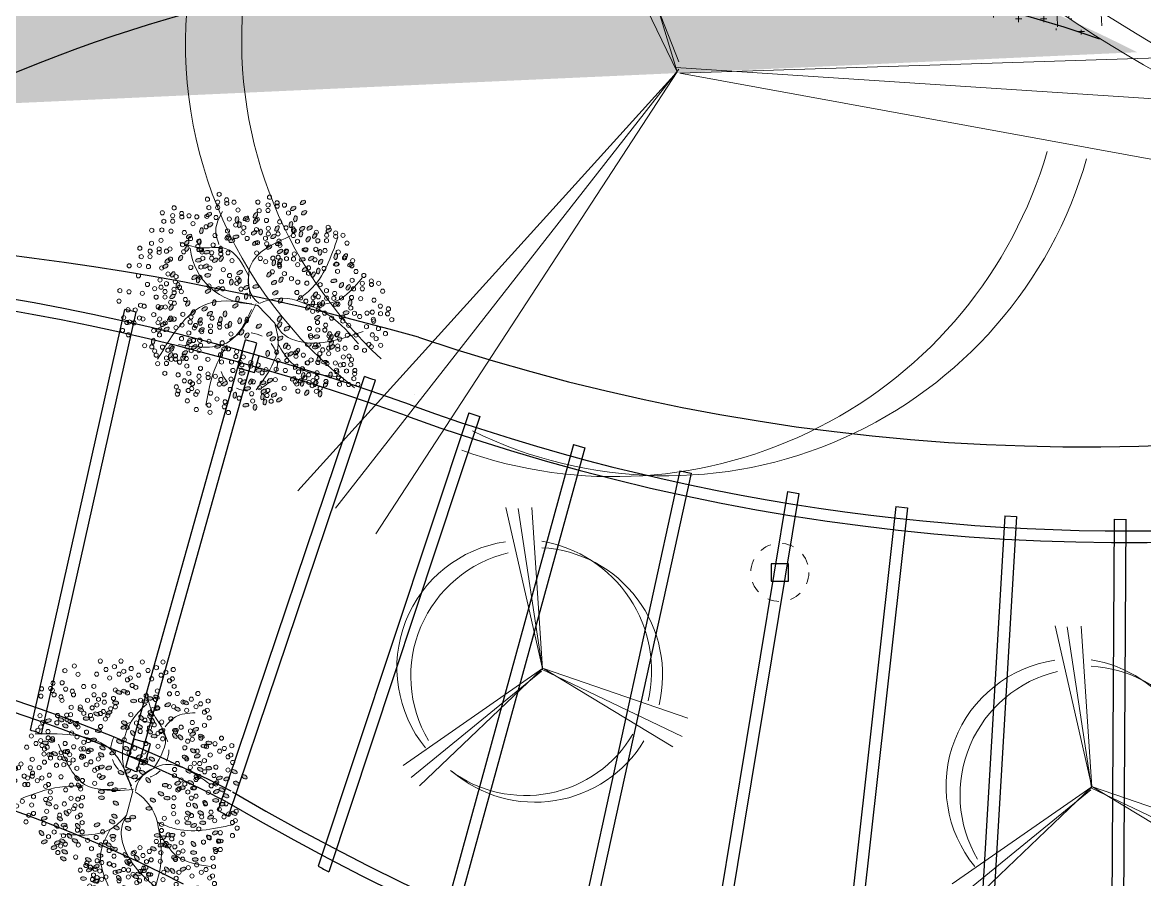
# Model space of a CAD drawing. Header units: metres. Extents: x 28 to 239, y -1 to 113.
# Drawn here: x 97.14 to 106.79, y 72.8 to 80.18 of the extents above; entities that cross this region are included whole.
import ezdxf

# ---------------------------------------------------------------- set-up
doc = ezdxf.new("R2010")
doc.units = ezdxf.units.M
doc.linetypes.add('DASHED2', pattern=[0.375, 0.25, -0.125])
doc.linetypes.add('HIDDEN2', pattern=[0.1875, 0.125, -0.0625])
for name, color, linetype, lineweight in [('0-ARBOL', 64, 'Continuous', 0), ('DWGAUTOCAD.COM', 7, 'Continuous', 0), ('GRAFO01', 7, 'Continuous', 0), ('linea 001', 252, 'Continuous', 0), ('proyecciones', 1, 'DASHED2', 5)]:
    doc.layers.add(name, color=color, linetype=linetype, lineweight=lineweight)
doc.layers.add('Terreno & Paisaje - Terrenos_Pen_No__169', color=7, linetype='Continuous', lineweight=13, true_color=0x68b353)

# ---------------------------------------------------------------- blocks, each defined once
blk = doc.blocks.new('A$C2ECE247B')
h = blk.add_hatch(color=6)
h.set_gradient(color1=(255, 0, 255), color2=(255, 127, 223), rotation=180, centered=1, tint=1, name='INVSPHERICAL')
edge = h.paths.add_edge_path()
edge.add_ellipse((2.573, 1.381), major_axis=(-0.0583, -0.0025), ratio=0.578492, start_angle=0, end_angle=360, ccw=False)
edge = h.paths.add_edge_path()
edge.add_ellipse((2.69, 1.466), major_axis=(-0.0521, -0.0262), ratio=0.578492, start_angle=0, end_angle=360, ccw=False)
edge = h.paths.add_edge_path()
edge.add_ellipse((2.361, 1.263), major_axis=(-0.0377, -0.0445), ratio=0.578492, start_angle=0, end_angle=360, ccw=False)
edge = h.paths.add_edge_path()
edge.add_ellipse((2.855, 1.253), major_axis=(-0.0583, -0.0025), ratio=0.578492, start_angle=0, end_angle=360, ccw=False)
edge = h.paths.add_edge_path()
edge.add_ellipse((2.094, 3.168), major_axis=(-0.0546, 0.0205), ratio=0.578492, start_angle=0, end_angle=360, ccw=False)
edge = h.paths.add_edge_path()
edge.add_ellipse((2.035, 2.867), major_axis=(-0.0521, -0.0262), ratio=0.578492, start_angle=0, end_angle=360, ccw=False)
edge = h.paths.add_edge_path()
edge.add_ellipse((1.85, 3.126), major_axis=(-0.0521, -0.0262), ratio=0.578492, start_angle=0, end_angle=360, ccw=False)
edge = h.paths.add_edge_path()
edge.add_ellipse((1.989, 3.049), major_axis=(-0.0546, 0.0205), ratio=0.578492, start_angle=0, end_angle=360, ccw=False)
edge = h.paths.add_edge_path()
edge.add_ellipse((1.831, 2.33), major_axis=(-0.0521, -0.0262), ratio=0.578492, start_angle=0, end_angle=360, ccw=False)
edge = h.paths.add_edge_path()
edge.add_ellipse((1.673, 2.454), major_axis=(-0.0521, -0.0262), ratio=0.578492, start_angle=0, end_angle=360, ccw=False)
edge = h.paths.add_edge_path()
edge.add_ellipse((1.556, 2.369), major_axis=(-0.0583, -0.0025), ratio=0.578492, start_angle=0, end_angle=360, ccw=False)
edge = h.paths.add_edge_path()
edge.add_ellipse((1.588, 2.619), major_axis=(-0.0583, -0.0025), ratio=0.578492, start_angle=0, end_angle=360, ccw=False)
edge = h.paths.add_edge_path()
edge.add_ellipse((1.921, 2.717), major_axis=(-0.0377, -0.0445), ratio=0.578492, start_angle=0, end_angle=360, ccw=False)
edge = h.paths.add_edge_path()
edge.add_ellipse((1.347, 2.658), major_axis=(-0.0546, 0.0205), ratio=0.578492, start_angle=0, end_angle=360, ccw=False)
edge = h.paths.add_edge_path()
edge.add_ellipse((1.747, 1.646), major_axis=(-0.0583, -0.0025), ratio=0.578492, start_angle=0, end_angle=360, ccw=False)
edge = h.paths.add_edge_path()
edge.add_ellipse((1.636, 1.6), major_axis=(-0.0546, 0.0205), ratio=0.578492, start_angle=0, end_angle=360, ccw=False)
edge = h.paths.add_edge_path()
edge.add_ellipse((1.461, 1.651), major_axis=(-0.0583, -0.0025), ratio=0.578492, start_angle=0, end_angle=360, ccw=False)
edge = h.paths.add_edge_path()
edge.add_ellipse((1.045, 1.48), major_axis=(-0.0377, -0.0445), ratio=0.578492, start_angle=0, end_angle=360, ccw=False)
edge = h.paths.add_edge_path()
edge.add_ellipse((1.009, 1.178), major_axis=(-0.0583, -0.0025), ratio=0.578492, start_angle=0, end_angle=360, ccw=False)
edge = h.paths.add_edge_path()
edge.add_ellipse((1.53, 1.44), major_axis=(-0.0546, 0.0205), ratio=0.578492, start_angle=0, end_angle=360, ccw=False)
edge = h.paths.add_edge_path()
edge.add_ellipse((1.673, 1.458), major_axis=(-0.0546, 0.0205), ratio=0.578492, start_angle=0, end_angle=360, ccw=False)
edge = h.paths.add_edge_path()
edge.add_ellipse((1.412, 1.211), major_axis=(-0.0521, -0.0262), ratio=0.578492, start_angle=0, end_angle=360, ccw=False)
edge = h.paths.add_edge_path()
edge.add_ellipse((1.247, 0.991), major_axis=(-0.0546, 0.0205), ratio=0.578492, start_angle=0, end_angle=360, ccw=False)
edge = h.paths.add_edge_path()
edge.add_ellipse((1.451, 0.958), major_axis=(-0.0377, -0.0445), ratio=0.578492, start_angle=0, end_angle=360, ccw=False)
edge = h.paths.add_edge_path()
edge.add_ellipse((1.56, 0.985), major_axis=(-0.0377, -0.0445), ratio=0.578492, start_angle=0, end_angle=360, ccw=False)
edge = h.paths.add_edge_path()
edge.add_ellipse((1.04, 1.312), major_axis=(-0.0583, -0.0025), ratio=0.578492, start_angle=0, end_angle=360, ccw=False)
edge = h.paths.add_edge_path()
edge.add_ellipse((0.61, 1.371), major_axis=(-0.0521, -0.0262), ratio=0.578492, start_angle=0, end_angle=360, ccw=False)
edge = h.paths.add_edge_path()
edge.add_ellipse((0.525, 1.536), major_axis=(-0.0583, -0.0025), ratio=0.578492, start_angle=0, end_angle=360, ccw=False)
edge = h.paths.add_edge_path()
edge.add_ellipse((0.748, 1.606), major_axis=(-0.0377, -0.0445), ratio=0.578492, start_angle=0, end_angle=360, ccw=False)
edge = h.paths.add_edge_path()
edge.add_ellipse((1.15, 1.886), major_axis=(-0.0583, -0.0025), ratio=0.578492, start_angle=0, end_angle=360, ccw=False)
edge = h.paths.add_edge_path()
edge.add_ellipse((1.038, 1.839), major_axis=(-0.0546, 0.0205), ratio=0.578492, start_angle=0, end_angle=360, ccw=False)
edge = h.paths.add_edge_path()
edge.add_ellipse((0.863, 1.891), major_axis=(-0.0583, -0.0025), ratio=0.578492, start_angle=0, end_angle=360, ccw=False)
edge = h.paths.add_edge_path()
edge.add_ellipse((0.622, 1.694), major_axis=(-0.0546, 0.0205), ratio=0.578492, start_angle=0, end_angle=360, ccw=False)
edge = h.paths.add_edge_path()
edge.add_ellipse((3.446, 1.636), major_axis=(-0.0377, -0.0445), ratio=0.578492, start_angle=0, end_angle=360, ccw=False)
edge = h.paths.add_edge_path()
edge.add_ellipse((2.913, 1.85), major_axis=(-0.0546, 0.0205), ratio=0.578492, start_angle=0, end_angle=360, ccw=False)
edge = h.paths.add_edge_path()
edge.add_ellipse((2.811, 2.767), major_axis=(-0.0546, 0.0205), ratio=0.578492, start_angle=0, end_angle=360, ccw=False)
edge = h.paths.add_edge_path()
edge.add_ellipse((2.826, 2.493), major_axis=(-0.0583, -0.0025), ratio=0.578492, start_angle=0, end_angle=360, ccw=False)
edge = h.paths.add_edge_path()
edge.add_ellipse((2.825, 2.376), major_axis=(-0.0583, -0.0025), ratio=0.578492, start_angle=0, end_angle=360, ccw=False)
edge = h.paths.add_edge_path()
edge.add_ellipse((3.267, 2.611), major_axis=(-0.0377, -0.0445), ratio=0.578492, start_angle=0, end_angle=360, ccw=False)
edge = h.paths.add_edge_path()
edge.add_ellipse((3.299, 2.752), major_axis=(-0.0377, -0.0445), ratio=0.578492, start_angle=0, end_angle=360, ccw=False)
edge = h.paths.add_edge_path()
edge.add_ellipse((3.55, 1.847), major_axis=(-0.0583, -0.0025), ratio=0.578492, start_angle=0, end_angle=360, ccw=False)
edge = h.paths.add_edge_path()
edge.add_ellipse((3.501, 2.075), major_axis=(-0.0377, -0.0445), ratio=0.578492, start_angle=0, end_angle=360, ccw=False)
edge = h.paths.add_edge_path()
edge.add_ellipse((3.633, 1.969), major_axis=(-0.0521, -0.0262), ratio=0.578492, start_angle=0, end_angle=360, ccw=False)
edge = h.paths.add_edge_path()
edge.add_ellipse((3.284, 1.829), major_axis=(-0.0377, -0.0445), ratio=0.578492, start_angle=0, end_angle=360, ccw=False)
edge = h.paths.add_edge_path()
edge.add_ellipse((2.203, 4.252), major_axis=(-0.0583, -0.0025), ratio=0.578492, start_angle=0, end_angle=360, ccw=False)
edge = h.paths.add_edge_path()
edge.add_ellipse((1.984, 4.241), major_axis=(-0.0583, -0.0025), ratio=0.578492, start_angle=0, end_angle=360, ccw=False)
edge = h.paths.add_edge_path()
edge.add_ellipse((1.89, 4.302), major_axis=(-0.0583, -0.0025), ratio=0.578492, start_angle=0, end_angle=360, ccw=False)
edge = h.paths.add_edge_path()
edge.add_ellipse((1.759, 4.327), major_axis=(-0.0521, -0.0262), ratio=0.578492, start_angle=0, end_angle=360, ccw=False)
edge = h.paths.add_edge_path()
edge.add_ellipse((1.747, 4.103), major_axis=(-0.0546, 0.0205), ratio=0.578492, start_angle=0, end_angle=360, ccw=False)
edge = h.paths.add_edge_path()
edge.add_ellipse((1.541, 4.179), major_axis=(-0.0546, 0.0205), ratio=0.578492, start_angle=0, end_angle=360, ccw=False)
edge = h.paths.add_edge_path()
edge.add_ellipse((1.354, 4.095), major_axis=(-0.0521, -0.0262), ratio=0.578492, start_angle=0, end_angle=360, ccw=False)
edge = h.paths.add_edge_path()
edge.add_ellipse((1.196, 4.219), major_axis=(-0.0521, -0.0262), ratio=0.578492, start_angle=0, end_angle=360, ccw=False)
edge = h.paths.add_edge_path()
edge.add_ellipse((1.873, 4.015), major_axis=(-0.0377, -0.0445), ratio=0.578492, start_angle=0, end_angle=360, ccw=False)
edge = h.paths.add_edge_path()
edge.add_ellipse((1.841, 3.874), major_axis=(-0.0377, -0.0445), ratio=0.578492, start_angle=0, end_angle=360, ccw=False)
edge = h.paths.add_edge_path()
edge.add_ellipse((2.059, 3.93), major_axis=(-0.0377, -0.0445), ratio=0.578492, start_angle=0, end_angle=360, ccw=False)
edge = h.paths.add_edge_path()
edge.add_ellipse((2.682, 4.022), major_axis=(-0.0546, 0.0205), ratio=0.578492, start_angle=0, end_angle=360, ccw=False)
edge = h.paths.add_edge_path()
edge.add_ellipse((2.493, 4.422), major_axis=(-0.0521, -0.0262), ratio=0.578492, start_angle=0, end_angle=360, ccw=False)
edge = h.paths.add_edge_path()
edge.add_ellipse((2.382, 4.439), major_axis=(-0.0521, -0.0262), ratio=0.578492, start_angle=0, end_angle=360, ccw=False)
edge = h.paths.add_edge_path()
edge.add_ellipse((2.552, 4.216), major_axis=(-0.0583, -0.0025), ratio=0.578492, start_angle=0, end_angle=360, ccw=False)
edge = h.paths.add_edge_path()
edge.add_ellipse((2.383, 3.828), major_axis=(-0.0521, -0.0262), ratio=0.578492, start_angle=0, end_angle=360, ccw=False)
edge = h.paths.add_edge_path()
edge.add_ellipse((2.92, 4), major_axis=(-0.0521, -0.0262), ratio=0.578492, start_angle=0, end_angle=360, ccw=False)
edge = h.paths.add_edge_path()
edge.add_ellipse((2.162, 0.848), major_axis=(-0.0521, -0.0262), ratio=0.578492, start_angle=0, end_angle=360, ccw=False)
edge = h.paths.add_edge_path()
edge.add_ellipse((2.487, 0.82), major_axis=(-0.0377, -0.0445), ratio=0.578492, start_angle=0, end_angle=360, ccw=False)
edge = h.paths.add_edge_path()
edge.add_ellipse((2.641, 0.593), major_axis=(-0.0546, 0.0205), ratio=0.578492, start_angle=0, end_angle=360, ccw=False)
edge = h.paths.add_edge_path()
edge.add_ellipse((2.848, 0.578), major_axis=(-0.0583, -0.0025), ratio=0.578492, start_angle=0, end_angle=360, ccw=False)
edge = h.paths.add_edge_path()
edge.add_ellipse((2.605, 1.631), major_axis=(-0.0583, -0.0025), ratio=0.578492, start_angle=0, end_angle=360, ccw=False)
edge = h.paths.add_edge_path()
edge.add_ellipse((2.329, 1.122), major_axis=(-0.0377, -0.0445), ratio=0.578492, start_angle=0, end_angle=360, ccw=False)
edge = h.paths.add_edge_path()
edge.add_ellipse((2.143, 1.207), major_axis=(-0.0377, -0.0445), ratio=0.578492, start_angle=0, end_angle=360, ccw=False)
edge = h.paths.add_edge_path()
edge.add_ellipse((1.887, 0.887), major_axis=(-0.0583, -0.0025), ratio=0.578492, start_angle=0, end_angle=360, ccw=False)
edge = h.paths.add_edge_path()
edge.add_ellipse((2.107, 0.898), major_axis=(-0.0583, -0.0025), ratio=0.578492, start_angle=0, end_angle=360, ccw=False)
edge = h.paths.add_edge_path()
edge.add_ellipse((2.012, 0.959), major_axis=(-0.0583, -0.0025), ratio=0.578492, start_angle=0, end_angle=360, ccw=False)
edge = h.paths.add_edge_path()
edge.add_ellipse((1.82, 1.387), major_axis=(-0.0521, -0.0262), ratio=0.578492, start_angle=0, end_angle=360, ccw=False)
edge = h.paths.add_edge_path()
edge.add_ellipse((2.492, 0.949), major_axis=(-0.0546, 0.0205), ratio=0.578492, start_angle=0, end_angle=360, ccw=False)
edge = h.paths.add_edge_path()
edge.add_ellipse((2.316, 2.892), major_axis=(-0.0546, 0.0205), ratio=0.578492, start_angle=0, end_angle=360, ccw=False)
edge = h.paths.add_edge_path()
edge.add_ellipse((2.447, 2.863), major_axis=(-0.0521, -0.0262), ratio=0.578492, start_angle=0, end_angle=360, ccw=False)
edge = h.paths.add_edge_path()
edge.add_ellipse((2.343, 3.33), major_axis=(-0.0521, -0.0262), ratio=0.578492, start_angle=0, end_angle=360, ccw=False)
edge = h.paths.add_edge_path()
edge.add_ellipse((1.261, 2.571), major_axis=(-0.0583, -0.0025), ratio=0.578492, start_angle=0, end_angle=360, ccw=False)
edge = h.paths.add_edge_path()
edge.add_ellipse((1.041, 2.56), major_axis=(-0.0583, -0.0025), ratio=0.578492, start_angle=0, end_angle=360, ccw=False)
edge = h.paths.add_edge_path()
edge.add_ellipse((1.145, 2.075), major_axis=(-0.0521, -0.0262), ratio=0.578492, start_angle=0, end_angle=360, ccw=False)
edge = h.paths.add_edge_path()
edge.add_ellipse((0.902, 2.082), major_axis=(-0.0521, -0.0262), ratio=0.578492, start_angle=0, end_angle=360, ccw=False)
edge = h.paths.add_edge_path()
edge.add_ellipse((0.711, 1.997), major_axis=(-0.0546, 0.0205), ratio=0.578492, start_angle=0, end_angle=360, ccw=False)
edge = h.paths.add_edge_path()
edge.add_ellipse((0.598, 2.497), major_axis=(-0.0546, 0.0205), ratio=0.578492, start_angle=0, end_angle=360, ccw=False)
edge = h.paths.add_edge_path()
edge.add_ellipse((0.495, 2.531), major_axis=(-0.0521, -0.0262), ratio=0.578492, start_angle=0, end_angle=360, ccw=False)
edge = h.paths.add_edge_path()
edge.add_ellipse((0.411, 2.414), major_axis=(-0.0521, -0.0262), ratio=0.578492, start_angle=0, end_angle=360, ccw=False)
edge = h.paths.add_edge_path()
edge.add_ellipse((0.487, 2.252), major_axis=(-0.0583, -0.0025), ratio=0.578492, start_angle=0, end_angle=360, ccw=False)
edge = h.paths.add_edge_path()
edge.add_ellipse((0.612, 2.325), major_axis=(-0.0583, -0.0025), ratio=0.578492, start_angle=0, end_angle=360, ccw=False)
edge = h.paths.add_edge_path()
edge.add_ellipse((0.814, 2.273), major_axis=(-0.0377, -0.0445), ratio=0.578492, start_angle=0, end_angle=360, ccw=False)
edge = h.paths.add_edge_path()
edge.add_ellipse((1.008, 2.22), major_axis=(-0.0377, -0.0445), ratio=0.578492, start_angle=0, end_angle=360, ccw=False)
edge = h.paths.add_edge_path()
edge.add_ellipse((1.392, 3.686), major_axis=(-0.0583, -0.0025), ratio=0.578492, start_angle=0, end_angle=360, ccw=False)
edge = h.paths.add_edge_path()
edge.add_ellipse((1.206, 3.162), major_axis=(-0.0521, -0.0262), ratio=0.578492, start_angle=0, end_angle=360, ccw=False)
edge = h.paths.add_edge_path()
edge.add_ellipse((1.048, 3.286), major_axis=(-0.0521, -0.0262), ratio=0.578492, start_angle=0, end_angle=360, ccw=False)
edge = h.paths.add_edge_path()
edge.add_ellipse((0.967, 3.184), major_axis=(-0.0546, 0.0205), ratio=0.578492, start_angle=0, end_angle=360, ccw=False)
edge = h.paths.add_edge_path()
edge.add_ellipse((1.061, 3.609), major_axis=(-0.0546, 0.0205), ratio=0.578492, start_angle=0, end_angle=360, ccw=False)
edge = h.paths.add_edge_path()
edge.add_ellipse((0.998, 3.702), major_axis=(-0.0546, 0.0205), ratio=0.578492, start_angle=0, end_angle=360, ccw=False)
edge = h.paths.add_edge_path()
edge.add_ellipse((0.89, 3.567), major_axis=(-0.0521, -0.0262), ratio=0.578492, start_angle=0, end_angle=360, ccw=False)
edge = h.paths.add_edge_path()
edge.add_ellipse((0.744, 3.439), major_axis=(-0.0583, -0.0025), ratio=0.578492, start_angle=0, end_angle=360, ccw=False)
edge = h.paths.add_edge_path()
edge.add_ellipse((0.838, 3.378), major_axis=(-0.0583, -0.0025), ratio=0.578492, start_angle=0, end_angle=360, ccw=False)
edge = h.paths.add_edge_path()
edge.add_ellipse((1.405, 3.576), major_axis=(-0.0377, -0.0445), ratio=0.578492, start_angle=0, end_angle=360, ccw=False)
edge = h.paths.add_edge_path()
edge.add_ellipse((1.296, 3.548), major_axis=(-0.0377, -0.0445), ratio=0.578492, start_angle=0, end_angle=360, ccw=False)
edge = h.paths.add_edge_path()
edge.add_ellipse((2.217, 3.628), major_axis=(-0.0377, -0.0445), ratio=0.578492, start_angle=0, end_angle=360, ccw=False)
edge = h.paths.add_edge_path()
edge.add_ellipse((1.892, 3.656), major_axis=(-0.0521, -0.0262), ratio=0.578492, start_angle=0, end_angle=360, ccw=False)
edge = h.paths.add_edge_path()
edge.add_ellipse((2.087, 3.756), major_axis=(-0.0521, -0.0262), ratio=0.578492, start_angle=0, end_angle=360, ccw=False)
edge = h.paths.add_edge_path()
edge.add_ellipse((1.653, 3.678), major_axis=(-0.0546, 0.0205), ratio=0.578492, start_angle=0, end_angle=360, ccw=False)
edge = h.paths.add_edge_path()
edge.add_ellipse((1.806, 3.572), major_axis=(-0.0583, -0.0025), ratio=0.578492, start_angle=0, end_angle=360, ccw=False)
edge = h.paths.add_edge_path()
edge.add_ellipse((2.219, 2.002), major_axis=(-0.0583, -0.0025), ratio=0.578492, start_angle=0, end_angle=360, ccw=False)
edge = h.paths.add_edge_path()
edge.add_ellipse((2.314, 1.941), major_axis=(-0.0583, -0.0025), ratio=0.578492, start_angle=0, end_angle=360, ccw=False)
edge = h.paths.add_edge_path()
edge.add_ellipse((1.907, 2.169), major_axis=(-0.0583, -0.0025), ratio=0.578492, start_angle=0, end_angle=360, ccw=False)
edge = h.paths.add_edge_path()
edge.add_ellipse((2.574, 2.018), major_axis=(-0.0521, -0.0262), ratio=0.578492, start_angle=0, end_angle=360, ccw=False)
edge = h.paths.add_edge_path()
edge.add_ellipse((2.537, 1.794), major_axis=(-0.0521, -0.0262), ratio=0.578492, start_angle=0, end_angle=360, ccw=False)
edge = h.paths.add_edge_path()
edge.add_ellipse((2.621, 1.911), major_axis=(-0.0521, -0.0262), ratio=0.578492, start_angle=0, end_angle=360, ccw=False)
edge = h.paths.add_edge_path()
edge.add_ellipse((2.18, 2.781), major_axis=(-0.0546, 0.0205), ratio=0.578492, start_angle=0, end_angle=360, ccw=False)
edge = h.paths.add_edge_path()
edge.add_ellipse((0.212, 2.657), major_axis=(-0.0521, -0.0262), ratio=0.578492, start_angle=0, end_angle=360, ccw=False)
edge = h.paths.add_edge_path()
edge.add_ellipse((0.054, 2.781), major_axis=(-0.0521, -0.0262), ratio=0.578492, start_angle=0, end_angle=360, ccw=False)
edge = h.paths.add_edge_path()
edge.add_ellipse((0.25, 2.881), major_axis=(-0.0521, -0.0262), ratio=0.578492, start_angle=0, end_angle=360, ccw=False)
edge = h.paths.add_edge_path()
edge.add_ellipse((0.399, 2.741), major_axis=(-0.0546, 0.0205), ratio=0.578492, start_angle=0, end_angle=360, ccw=False)
edge = h.paths.add_edge_path()
edge.add_ellipse((0.542, 2.758), major_axis=(-0.0546, 0.0205), ratio=0.578492, start_angle=0, end_angle=360, ccw=False)
edge = h.paths.add_edge_path()
edge.add_ellipse((0.605, 2.665), major_axis=(-0.0546, 0.0205), ratio=0.578492, start_angle=0, end_angle=360, ccw=False)
edge = h.paths.add_edge_path()
edge.add_ellipse((2.651, 2.642), major_axis=(-0.0546, 0.0205), ratio=0.578492, start_angle=0, end_angle=360, ccw=False)
edge = h.paths.add_edge_path()
edge.add_ellipse((2.57, 2.531), major_axis=(-0.0546, 0.0205), ratio=0.578492, start_angle=0, end_angle=360, ccw=False)
edge = h.paths.add_edge_path()
edge.add_ellipse((2.547, 2.271), major_axis=(-0.0521, -0.0262), ratio=0.578492, start_angle=0, end_angle=360, ccw=False)
edge = h.paths.add_edge_path()
edge.add_ellipse((2.685, 2.954), major_axis=(-0.0546, 0.0205), ratio=0.578492, start_angle=0, end_angle=360, ccw=False)
edge = h.paths.add_edge_path()
edge.add_ellipse((2.478, 3.464), major_axis=(-0.0521, -0.0262), ratio=0.578492, start_angle=0, end_angle=360, ccw=False)
edge = h.paths.add_edge_path()
edge.add_ellipse((2.39, 3.741), major_axis=(-0.0546, 0.0205), ratio=0.578492, start_angle=0, end_angle=360, ccw=False)
edge = h.paths.add_edge_path()
edge.add_ellipse((2.607, 3.247), major_axis=(-0.0546, 0.0205), ratio=0.578492, start_angle=0, end_angle=360, ccw=False)
edge = h.paths.add_edge_path()
edge.add_ellipse((2.31, 1.781), major_axis=(-0.0521, -0.0262), ratio=0.578492, start_angle=0, end_angle=360, ccw=False)
edge = h.paths.add_edge_path()
edge.add_ellipse((0.746, 2.949), major_axis=(-0.0583, -0.0025), ratio=0.578492, start_angle=0, end_angle=360, ccw=False)
edge = h.paths.add_edge_path()
edge.add_ellipse((0.986, 2.769), major_axis=(-0.0377, -0.0445), ratio=0.578492, start_angle=0, end_angle=360, ccw=False)
edge = h.paths.add_edge_path()
edge.add_ellipse((0.912, 2.927), major_axis=(-0.0521, -0.0262), ratio=0.578492, start_angle=0, end_angle=360, ccw=False)
edge = h.paths.add_edge_path()
edge.add_ellipse((1.135, 2.893), major_axis=(-0.0521, -0.0262), ratio=0.578492, start_angle=0, end_angle=360, ccw=False)
edge = h.paths.add_edge_path()
edge.add_ellipse((1.097, 2.668), major_axis=(-0.0521, -0.0262), ratio=0.578492, start_angle=0, end_angle=360, ccw=False)
edge = h.paths.add_edge_path()
edge.add_ellipse((0.258, 2.073), major_axis=(-0.0521, -0.0262), ratio=0.578492, start_angle=0, end_angle=360, ccw=False)
edge = h.paths.add_edge_path()
edge.add_ellipse((2.829, 2.971), major_axis=(-0.0546, 0.0205), ratio=0.578492, start_angle=0, end_angle=360, ccw=False)
edge = h.paths.add_edge_path()
edge.add_ellipse((2.885, 3.676), major_axis=(-0.0583, -0.0025), ratio=0.578492, start_angle=0, end_angle=360, ccw=False)
edge = h.paths.add_edge_path()
edge.add_ellipse((2.832, 3.208), major_axis=(-0.0521, -0.0262), ratio=0.578492, start_angle=0, end_angle=360, ccw=False)
edge = h.paths.add_edge_path()
edge.add_ellipse((2.805, 3.342), major_axis=(-0.0521, -0.0262), ratio=0.578492, start_angle=0, end_angle=360, ccw=False)
edge = h.paths.add_edge_path()
edge.add_ellipse((2.936, 0.761), major_axis=(-0.0546, 0.0205), ratio=0.578492, start_angle=0, end_angle=360, ccw=False)
edge = h.paths.add_edge_path()
edge.add_ellipse((3.061, 0.574), major_axis=(-0.0546, 0.0205), ratio=0.578492, start_angle=0, end_angle=360, ccw=False)
edge = h.paths.add_edge_path()
edge.add_ellipse((3.174, 0.807), major_axis=(-0.0583, -0.0025), ratio=0.578492, start_angle=0, end_angle=360, ccw=False)
edge = h.paths.add_edge_path()
edge.add_ellipse((3.08, 1.174), major_axis=(-0.0521, -0.0262), ratio=0.578492, start_angle=0, end_angle=360, ccw=False)
edge = h.paths.add_edge_path()
edge.add_ellipse((3.063, 0.979), major_axis=(-0.0546, 0.0205), ratio=0.578492, start_angle=0, end_angle=360, ccw=False)
edge = h.paths.add_edge_path()
edge.add_ellipse((2.925, 1.041), major_axis=(-0.0546, 0.0205), ratio=0.578492, start_angle=0, end_angle=360, ccw=False)
edge = h.paths.add_edge_path()
edge.add_ellipse((3.539, 1.327), major_axis=(-0.0521, -0.0262), ratio=0.578492, start_angle=0, end_angle=360, ccw=False)
edge = h.paths.add_edge_path()
edge.add_ellipse((3.566, 1.193), major_axis=(-0.0521, -0.0262), ratio=0.578492, start_angle=0, end_angle=360, ccw=False)
edge = h.paths.add_edge_path()
edge.add_ellipse((3.339, 1.542), major_axis=(-0.0521, -0.0262), ratio=0.578492, start_angle=0, end_angle=360, ccw=False)
edge = h.paths.add_edge_path()
edge.add_ellipse((3.934, 1.52), major_axis=(-0.0546, 0.0205), ratio=0.578492, start_angle=0, end_angle=360, ccw=False)
edge = h.paths.add_edge_path()
edge.add_ellipse((3.684, 1.502), major_axis=(-0.0546, 0.0205), ratio=0.578492, start_angle=0, end_angle=360, ccw=False)
edge = h.paths.add_edge_path()
edge.add_ellipse((3.747, 1.409), major_axis=(-0.0546, 0.0205), ratio=0.578492, start_angle=0, end_angle=360, ccw=False)
edge = h.paths.add_edge_path()
edge.add_ellipse((3.581, 1.536), major_axis=(-0.0521, -0.0262), ratio=0.578492, start_angle=0, end_angle=360, ccw=False)
edge = h.paths.add_edge_path()
edge.add_ellipse((3.121, 3.911), major_axis=(-0.0583, -0.0025), ratio=0.578492, start_angle=0, end_angle=360, ccw=False)
edge = h.paths.add_edge_path()
edge.add_ellipse((3.227, 4.083), major_axis=(-0.0521, -0.0262), ratio=0.578492, start_angle=0, end_angle=360, ccw=False)
edge = h.paths.add_edge_path()
edge.add_ellipse((3.539, 3.13), major_axis=(-0.0521, -0.0262), ratio=0.578492, start_angle=0, end_angle=360, ccw=False)
edge = h.paths.add_edge_path()
edge.add_ellipse((2.978, 3.498), major_axis=(-0.0583, -0.0025), ratio=0.578492, start_angle=0, end_angle=360, ccw=False)
edge = h.paths.add_edge_path()
edge.add_ellipse((3.042, 3.303), major_axis=(-0.0583, -0.0025), ratio=0.578492, start_angle=0, end_angle=360, ccw=False)
edge = h.paths.add_edge_path()
edge.add_ellipse((3.327, 3.802), major_axis=(-0.0377, -0.0445), ratio=0.578492, start_angle=0, end_angle=360, ccw=False)
edge = h.paths.add_edge_path()
edge.add_ellipse((3.186, 3.184), major_axis=(-0.0521, -0.0262), ratio=0.578492, start_angle=0, end_angle=360, ccw=False)
edge = h.paths.add_edge_path()
edge.add_ellipse((3.915, 3.442), major_axis=(-0.0583, -0.0025), ratio=0.578492, start_angle=0, end_angle=360, ccw=False)
edge = h.paths.add_edge_path()
edge.add_ellipse((3.791, 3.486), major_axis=(-0.0583, -0.0025), ratio=0.578492, start_angle=0, end_angle=360, ccw=False)
edge = h.paths.add_edge_path()
edge.add_ellipse((3.527, 3.77), major_axis=(-0.0521, -0.0262), ratio=0.578492, start_angle=0, end_angle=360, ccw=False)
edge = h.paths.add_edge_path()
edge.add_ellipse((3.611, 3.888), major_axis=(-0.0521, -0.0262), ratio=0.578492, start_angle=0, end_angle=360, ccw=False)
edge = h.paths.add_edge_path()
edge.add_ellipse((3.857, 3.871), major_axis=(-0.0546, 0.0205), ratio=0.578492, start_angle=0, end_angle=360, ccw=False)
edge = h.paths.add_edge_path()
edge.add_ellipse((3.48, 3.877), major_axis=(-0.0521, -0.0262), ratio=0.578492, start_angle=0, end_angle=360, ccw=False)
edge = h.paths.add_edge_path()
edge.add_ellipse((3.734, 3.23), major_axis=(-0.0521, -0.0262), ratio=0.578492, start_angle=0, end_angle=360, ccw=False)
edge = h.paths.add_edge_path()
edge.add_ellipse((3.512, 3.264), major_axis=(-0.0521, -0.0262), ratio=0.578492, start_angle=0, end_angle=360, ccw=False)
edge = h.paths.add_edge_path()
edge.add_ellipse((3.848, 2.259), major_axis=(-0.0521, -0.0262), ratio=0.578492, start_angle=0, end_angle=360, ccw=False)
edge = h.paths.add_edge_path()
edge.add_ellipse((3.936, 1.976), major_axis=(-0.0546, 0.0205), ratio=0.578492, start_angle=0, end_angle=360, ccw=False)
edge = h.paths.add_edge_path()
edge.add_ellipse((3.99, 1.692), major_axis=(-0.0377, -0.0445), ratio=0.578492, start_angle=0, end_angle=360, ccw=False)
edge = h.paths.add_edge_path()
edge.add_ellipse((3.696, 1.833), major_axis=(-0.0377, -0.0445), ratio=0.578492, start_angle=0, end_angle=360, ccw=False)
at = {"color": 32}
for p, q in [((2.225, 2.503), (2.376, 2.929)), ((2.215, 2.503), (2.338, 2.039))]:
    blk.add_line(p, q, dxfattribs=at)
at = {"color": 64}
for centre in [(1.634, 5.007), (2.033, 5.007), (1.435, 4.862), (1.58, 4.808), (1.671, 4.753), (1.761, 4.898), (1.924, 4.844), (2.105, 4.753), (1.417, 4.536), (1.453, 4.681), (1.508, 4.644), (1.852, 4.681), (1.508, 4.391), (1.743, 4.445), (1.96, 4.354), (2.16, 4.518), (1.743, 4.119), (1.779, 4.282), (2.069, 4.264), (1.834, 4.083), (1.888, 3.956), (3.835, 2.814), (4.034, 2.959), (4.161, 2.851), (4.324, 2.796), (4.433, 2.959), (3.853, 2.633), (3.908, 2.597), (3.98, 2.76), (4.07, 2.706), (4.252, 2.633), (4.505, 2.706), (3.417, 2.364), (3.816, 2.364), (3.817, 2.488), (4.143, 2.398), (4.559, 2.47), (3.218, 2.219), (3.363, 2.165), (3.544, 2.256), (3.707, 2.201), (3.908, 2.343), (4.179, 2.234), (4.36, 2.307), (4.469, 2.216), (3.236, 2.038), (3.291, 2.002), (3.454, 2.111), (3.635, 2.038), (3.888, 2.111), (4.143, 2.071), (4.233, 2.035), (3.2, 1.893), (3.291, 1.748), (3.526, 1.803), (3.743, 1.712), (3.942, 1.875), (4.288, 1.908), (3.562, 1.64), (3.852, 1.621), (3.526, 1.476), (3.617, 1.44), (3.671, 1.313)]:
    blk.add_circle(centre, 0.0405, dxfattribs=at)
at = {"color": 66}
for centre in [(2.448, 5.026), (2.847, 5.026), (2.249, 4.881), (2.394, 4.826), (2.485, 4.772), (2.575, 4.917), (2.738, 4.863), (2.919, 4.772), (2.231, 4.554), (2.267, 4.699), (2.322, 4.663), (2.666, 4.699), (2.973, 4.536), (2.322, 4.409), (2.557, 4.464), (2.774, 4.373), (2.557, 4.138), (2.593, 4.301), (2.648, 4.101), (2.883, 4.283), (1.858, 3.988), (1.985, 3.88), (2.256, 3.988), (2.702, 3.975), (1.659, 3.843), (1.677, 3.662), (1.804, 3.789), (1.894, 3.735), (2.075, 3.662), (2.148, 3.825), (2.329, 3.735), (1.641, 3.517), (1.731, 3.626), (2.383, 3.499), (1.731, 3.372), (1.967, 3.427), (2.003, 3.264), (2.184, 3.336), (2.293, 3.245), (3.085, 3.272), (3.483, 3.272), (1.967, 3.101), (2.057, 3.064), (2.886, 3.127), (3.031, 3.072), (3.121, 3.018), (3.212, 3.163), (3.375, 3.109), (3.556, 3.018), (2.112, 2.937), (2.868, 2.8), (2.904, 2.945), (2.958, 2.909), (3.302, 2.945), (2.958, 2.655), (3.194, 2.71), (3.411, 2.619), (3.61, 2.782), (3.194, 2.384), (3.23, 2.547), (3.519, 2.529), (3.284, 2.347), (3.338, 2.221)]:
    blk.add_circle(centre, 0.0405, dxfattribs=at)
at = {"color": 68}
for centre in [(3.28, 4.768), (3.353, 4.931), (3.534, 4.84), (3.171, 4.532), (3.588, 4.605), (3.764, 4.598), (2.97, 4.373), (3.368, 4.373), (3.389, 4.441), (3.521, 4.482), (3.611, 4.332), (3.744, 4.373), (3.777, 4.457), (3.811, 4.495), (3.987, 4.488), (4, 4.347), (2.771, 4.228), (2.915, 4.174), (3.006, 4.119), (3.096, 4.264), (3.236, 4.135), (3.412, 4.128), (3.591, 4.264), (2.752, 3.902), (2.789, 4.047), (2.843, 4.011), (3.016, 3.903), (3.037, 3.972), (3.169, 4.012), (3.425, 3.987), (3.501, 3.978), (3.677, 3.971), (4.017, 3.967), (2.843, 3.757), (3.281, 3.747), (3.301, 3.815), (3.434, 3.856), (3.69, 3.83), (3.863, 3.659), (3.966, 3.838), (4.004, 3.749), (4.058, 3.682), (3.078, 3.485), (3.115, 3.648), (3.169, 3.449), (3.3, 3.556), (3.404, 3.63), (3.774, 3.518), (3.859, 3.537), (4.004, 3.483), (4.185, 3.573), (3.172, 3.326), (3.223, 3.322), (3.364, 3.364), (3.53, 3.428), (3.607, 3.249), (3.877, 3.356), (3.931, 3.32), (3.94, 3.224), (3.979, 3.39), (4.094, 3.428), (4.275, 3.356), (3.441, 3.211), (3.453, 3.044), (3.633, 3.147), (3.697, 3.006), (3.799, 3.211), (3.812, 3.147), (3.841, 3.211), (3.931, 3.066), (4.167, 3.12), (4.384, 3.03), (4.167, 2.794), (4.203, 2.957), (4.493, 2.939), (4.257, 2.758), (4.311, 2.631)]:
    blk.add_circle(centre, 0.0405, dxfattribs=at)
at = {"color": 62}
for centre in [(0.957, 4.396), (1.356, 4.396), (0.758, 4.251), (0.903, 4.197), (0.993, 4.142), (1.084, 4.287), (1.247, 4.233), (1.428, 4.142), (0.74, 3.925), (0.776, 4.07), (0.83, 4.034), (1.174, 4.07), (1.482, 3.907), (0.83, 3.78), (1.066, 3.834), (1.102, 3.671), (1.283, 3.744), (1.066, 3.508), (1.156, 3.472), (1.392, 3.653), (1.211, 3.345), (2.802, 1.714), (3.2, 1.714), (2.603, 1.569), (2.747, 1.515), (2.929, 1.606), (3.092, 1.551), (2.621, 1.388), (2.675, 1.352), (2.838, 1.461), (3.019, 1.388), (3.273, 1.461), (2.269, 1.092), (2.584, 1.243), (2.667, 1.092), (2.675, 1.098), (2.91, 1.153), (3.128, 1.062), (3.327, 1.225), (2.07, 0.947), (2.215, 0.892), (2.305, 0.838), (2.396, 0.983), (2.559, 0.928), (2.74, 0.838), (2.947, 0.99), (3.236, 0.971), (2.052, 0.62), (2.088, 0.765), (2.142, 0.729), (2.486, 0.765), (2.91, 0.826), (3.001, 0.79), (3.055, 0.663), (2.142, 0.475), (2.378, 0.53), (2.595, 0.439), (2.794, 0.602), (2.378, 0.204), (2.414, 0.367), (2.704, 0.349), (2.468, 0.167), (2.523, 0.041)]:
    blk.add_circle(centre, 0.0405, dxfattribs=at)
at = {"color": 60}
for centre in [(0.5, 3.531), (0.899, 3.531), (0.301, 3.386), (0.446, 3.332), (0.536, 3.278), (0.627, 3.423), (0.79, 3.368), (0.971, 3.278), (0.283, 3.06), (0.319, 3.205), (0.373, 3.169), (0.718, 3.205), (0.831, 3.094), (0.922, 3.039), (1.025, 3.042), (1.175, 3.13), (1.356, 3.039), (0.373, 2.915), (0.609, 2.97), (0.645, 2.807), (0.826, 2.879), (0.935, 2.788), (1.103, 2.967), (1.409, 2.924), (1.411, 2.804), (0.609, 2.643), (0.699, 2.607), (0.994, 2.731), (1.211, 2.641), (1.281, 2.719), (1.511, 2.591), (0.754, 2.48), (0.994, 2.405), (1.03, 2.568), (1.085, 2.369), (1.152, 2.488), (1.32, 2.55), (1.345, 2.527), (1.421, 2.373), (0.414, 2.258), (0.541, 2.15), (0.813, 2.258), (1.139, 2.242), (1.434, 2.206), (0.215, 2.113), (0.233, 1.932), (0.36, 2.059), (0.451, 2.005), (0.632, 1.932), (0.704, 2.095), (0.885, 2.005), (1.083, 2.031), (1.174, 1.977), (1.428, 2.067), (1.609, 1.977), (0.197, 1.787), (0.288, 1.896), (0.939, 1.769), (1.355, 1.904), (1.661, 1.861), (1.663, 1.741), (0.288, 1.642), (0.523, 1.697), (0.559, 1.534), (0.74, 1.606), (0.849, 1.516), (1.246, 1.669), (1.283, 1.505), (1.464, 1.578), (1.533, 1.656), (1.572, 1.487), (1.763, 1.528), (0.523, 1.371), (0.614, 1.334), (1.246, 1.342), (1.337, 1.306), (1.405, 1.425), (1.597, 1.464), (1.674, 1.31), (1.899, 1.335), (2.08, 1.407), (2.189, 1.317), (2.213, 1.293), (0.668, 1.207), (0.854, 1.183), (0.981, 1.074), (1.253, 1.183), (1.391, 1.179), (1.686, 1.144), (1.863, 1.172), (1.953, 1.136), (2.021, 1.255), (2.29, 1.14), (2.586, 1.065), (2.821, 1.119), (3.108, 1.107), (0.655, 1.038), (0.673, 0.857), (0.8, 0.983), (0.891, 0.929), (1.072, 0.857), (1.144, 1.02), (1.325, 0.929), (1.621, 0.929), (1.916, 0.89), (1.967, 1.019), (2.008, 1.009), (2.303, 0.973), (2.858, 0.956), (2.98, 0.876), (3.039, 1.029), (0.637, 0.712), (0.728, 0.82), (0.963, 0.621), (1.378, 0.813), (1.379, 0.694), (1.634, 0.788), (1.813, 0.711), (1.954, 0.801), (2.394, 0.631), (2.821, 0.793), (2.912, 0.757), (2.966, 0.63), (0.728, 0.567), (0.999, 0.458), (1.18, 0.53), (1.249, 0.608), (1.289, 0.44), (1.313, 0.416), (1.48, 0.48), (1.723, 0.57), (1.928, 0.442), (2.177, 0.396), (2.213, 0.559), (2.335, 0.479), (2.503, 0.541), (2.527, 0.517), (0.963, 0.295), (1.054, 0.259), (1.121, 0.378), (1.39, 0.263), (1.557, 0.301), (1.582, 0.199), (1.749, 0.263), (1.762, 0.199), (1.89, 0.276), (2.267, 0.36), (2.322, 0.233), (2.604, 0.364), (2.617, 0.197), (1.108, 0.132), (1.403, 0.096), (1.646, 0.058)]:
    blk.add_circle(centre, 0.0405, dxfattribs=at)
at = {"color": 32}
for centre, radius, start, end in [((1.209, 3.23), 1.211, 329.0782, 52.6009), ((1.633, 2.438), 0.539, 6.8841, 70.9351), ((2.663, 1.678), 0.946, 121.5433, 166.6017), ((2.551, 4.829), 2.314, 261.4278, 278.5722)]:
    blk.add_arc(centre, radius, start, end, dxfattribs=at)
at = {"color": 200, "extrusion": (0, 0, -1)}
for centre, major_axis in [((1.759, 4.327), (-0.0521, -0.0262)), ((2.382, 4.439), (-0.0521, -0.0262)), ((2.493, 4.422), (-0.0521, -0.0262)), ((1.196, 4.219), (-0.0521, -0.0262)), ((1.354, 4.095), (-0.0521, -0.0262)), ((1.89, 4.302), (-0.0583, -0.0025)), ((1.984, 4.241), (-0.0583, -0.0025)), ((2.203, 4.252), (-0.0583, -0.0025)), ((2.552, 4.216), (-0.0583, -0.0025)), ((2.92, 4), (-0.0521, -0.0262)), ((3.121, 3.911), (-0.0583, -0.0025)), ((3.227, 4.083), (-0.0521, -0.0262)), ((3.48, 3.877), (-0.0521, -0.0262)), ((3.611, 3.888), (-0.0521, -0.0262)), ((1.392, 3.686), (-0.0583, -0.0025)), ((1.892, 3.656), (-0.0521, -0.0262)), ((2.087, 3.756), (-0.0521, -0.0262)), ((2.383, 3.828), (-0.0521, -0.0262)), ((2.885, 3.676), (-0.0583, -0.0025)), ((3.527, 3.77), (-0.0521, -0.0262)), ((0.89, 3.567), (-0.0521, -0.0262)), ((1.806, 3.572), (-0.0583, -0.0025)), ((2.478, 3.464), (-0.0521, -0.0262)), ((2.978, 3.498), (-0.0583, -0.0025)), ((3.791, 3.486), (-0.0583, -0.0025)), ((0.744, 3.439), (-0.0583, -0.0025)), ((0.838, 3.378), (-0.0583, -0.0025)), ((1.048, 3.286), (-0.0521, -0.0262)), ((2.343, 3.33), (-0.0521, -0.0262)), ((2.805, 3.342), (-0.0521, -0.0262)), ((3.042, 3.303), (-0.0583, -0.0025)), ((3.512, 3.264), (-0.0521, -0.0262)), ((3.734, 3.23), (-0.0521, -0.0262)), ((3.915, 3.442), (-0.0583, -0.0025)), ((1.206, 3.162), (-0.0521, -0.0262)), ((1.85, 3.126), (-0.0521, -0.0262)), ((2.832, 3.208), (-0.0521, -0.0262)), ((3.186, 3.184), (-0.0521, -0.0262)), ((3.539, 3.13), (-0.0521, -0.0262)), ((0.25, 2.881), (-0.0521, -0.0262)), ((0.746, 2.949), (-0.0583, -0.0025)), ((0.912, 2.927), (-0.0521, -0.0262)), ((1.135, 2.893), (-0.0521, -0.0262)), ((2.035, 2.867), (-0.0521, -0.0262)), ((2.447, 2.863), (-0.0521, -0.0262)), ((0.054, 2.781), (-0.0521, -0.0262)), ((0.212, 2.657), (-0.0521, -0.0262)), ((1.097, 2.668), (-0.0521, -0.0262)), ((1.588, 2.619), (-0.0583, -0.0025)), ((0.411, 2.414), (-0.0521, -0.0262)), ((0.495, 2.531), (-0.0521, -0.0262)), ((1.041, 2.56), (-0.0583, -0.0025)), ((1.261, 2.571), (-0.0583, -0.0025)), ((1.556, 2.369), (-0.0583, -0.0025)), ((1.673, 2.454), (-0.0521, -0.0262)), ((2.825, 2.376), (-0.0583, -0.0025)), ((2.826, 2.493), (-0.0583, -0.0025)), ((0.487, 2.252), (-0.0583, -0.0025)), ((0.612, 2.325), (-0.0583, -0.0025)), ((1.831, 2.33), (-0.0521, -0.0262)), ((1.907, 2.169), (-0.0583, -0.0025)), ((2.547, 2.271), (-0.0521, -0.0262)), ((3.848, 2.259), (-0.0521, -0.0262)), ((0.258, 2.073), (-0.0521, -0.0262)), ((0.902, 2.082), (-0.0521, -0.0262)), ((1.145, 2.075), (-0.0521, -0.0262)), ((2.219, 2.002), (-0.0583, -0.0025)), ((2.314, 1.941), (-0.0583, -0.0025)), ((2.574, 2.018), (-0.0521, -0.0262)), ((3.633, 1.969), (-0.0521, -0.0262)), ((0.863, 1.891), (-0.0583, -0.0025)), ((1.15, 1.886), (-0.0583, -0.0025)), ((2.31, 1.781), (-0.0521, -0.0262)), ((2.537, 1.794), (-0.0521, -0.0262)), ((2.621, 1.911), (-0.0521, -0.0262)), ((3.55, 1.847), (-0.0583, -0.0025)), ((0.525, 1.536), (-0.0583, -0.0025)), ((1.461, 1.651), (-0.0583, -0.0025)), ((1.747, 1.646), (-0.0583, -0.0025)), ((2.605, 1.631), (-0.0583, -0.0025)), ((3.339, 1.542), (-0.0521, -0.0262)), ((3.581, 1.536), (-0.0521, -0.0262)), ((0.61, 1.371), (-0.0521, -0.0262)), ((1.04, 1.312), (-0.0583, -0.0025)), ((1.82, 1.387), (-0.0521, -0.0262)), ((2.573, 1.381), (-0.0583, -0.0025)), ((2.69, 1.466), (-0.0521, -0.0262)), ((3.539, 1.327), (-0.0521, -0.0262)), ((1.009, 1.178), (-0.0583, -0.0025)), ((1.412, 1.211), (-0.0521, -0.0262)), ((2.855, 1.253), (-0.0583, -0.0025)), ((3.08, 1.174), (-0.0521, -0.0262)), ((3.566, 1.193), (-0.0521, -0.0262)), ((1.887, 0.887), (-0.0583, -0.0025)), ((2.012, 0.959), (-0.0583, -0.0025)), ((2.107, 0.898), (-0.0583, -0.0025)), ((2.162, 0.848), (-0.0521, -0.0262)), ((3.174, 0.807), (-0.0583, -0.0025)), ((2.848, 0.578), (-0.0583, -0.0025))]:
    blk.add_ellipse(centre, major_axis=major_axis, ratio=0.578492, start_param=3.141593, end_param=9.424778, dxfattribs=at)
for centre, major_axis in [((1.541, 4.179), (-0.0546, 0.0205)), ((1.747, 4.103), (-0.0546, 0.0205)), ((1.841, 3.874), (-0.0377, -0.0445)), ((1.873, 4.015), (-0.0377, -0.0445)), ((2.059, 3.93), (-0.0377, -0.0445)), ((2.682, 4.022), (-0.0546, 0.0205)), ((3.857, 3.871), (-0.0546, 0.0205)), ((0.998, 3.702), (-0.0546, 0.0205)), ((1.653, 3.678), (-0.0546, 0.0205)), ((2.39, 3.741), (-0.0546, 0.0205)), ((3.327, 3.802), (-0.0377, -0.0445)), ((1.061, 3.609), (-0.0546, 0.0205)), ((1.296, 3.548), (-0.0377, -0.0445)), ((1.405, 3.576), (-0.0377, -0.0445)), ((2.217, 3.628), (-0.0377, -0.0445)), ((2.607, 3.247), (-0.0546, 0.0205)), ((0.967, 3.184), (-0.0546, 0.0205)), ((1.989, 3.049), (-0.0546, 0.0205)), ((2.094, 3.168), (-0.0546, 0.0205)), ((2.316, 2.892), (-0.0546, 0.0205)), ((2.685, 2.954), (-0.0546, 0.0205)), ((2.829, 2.971), (-0.0546, 0.0205)), ((0.399, 2.741), (-0.0546, 0.0205)), ((0.542, 2.758), (-0.0546, 0.0205)), ((0.605, 2.665), (-0.0546, 0.0205)), ((0.986, 2.769), (-0.0377, -0.0445)), ((1.347, 2.658), (-0.0546, 0.0205)), ((1.921, 2.717), (-0.0377, -0.0445)), ((2.18, 2.781), (-0.0546, 0.0205)), ((2.651, 2.642), (-0.0546, 0.0205)), ((2.811, 2.767), (-0.0546, 0.0205)), ((3.267, 2.611), (-0.0377, -0.0445)), ((3.299, 2.752), (-0.0377, -0.0445)), ((0.598, 2.497), (-0.0546, 0.0205)), ((2.57, 2.531), (-0.0546, 0.0205)), ((0.814, 2.273), (-0.0377, -0.0445)), ((1.008, 2.22), (-0.0377, -0.0445)), ((0.711, 1.997), (-0.0546, 0.0205)), ((3.501, 2.075), (-0.0377, -0.0445)), ((3.936, 1.976), (-0.0546, 0.0205)), ((1.038, 1.839), (-0.0546, 0.0205)), ((2.913, 1.85), (-0.0546, 0.0205)), ((3.284, 1.829), (-0.0377, -0.0445)), ((3.696, 1.833), (-0.0377, -0.0445)), ((3.99, 1.692), (-0.0377, -0.0445)), ((0.622, 1.694), (-0.0546, 0.0205)), ((0.748, 1.606), (-0.0377, -0.0445)), ((1.045, 1.48), (-0.0377, -0.0445)), ((1.636, 1.6), (-0.0546, 0.0205)), ((3.446, 1.636), (-0.0377, -0.0445)), ((3.684, 1.502), (-0.0546, 0.0205)), ((3.934, 1.52), (-0.0546, 0.0205)), ((1.53, 1.44), (-0.0546, 0.0205)), ((1.673, 1.458), (-0.0546, 0.0205)), ((2.361, 1.263), (-0.0377, -0.0445)), ((3.747, 1.409), (-0.0546, 0.0205)), ((2.143, 1.207), (-0.0377, -0.0445)), ((2.329, 1.122), (-0.0377, -0.0445)), ((1.247, 0.991), (-0.0546, 0.0205)), ((1.451, 0.958), (-0.0377, -0.0445)), ((1.56, 0.985), (-0.0377, -0.0445)), ((2.492, 0.949), (-0.0546, 0.0205)), ((2.487, 0.82), (-0.0377, -0.0445)), ((2.925, 1.041), (-0.0546, 0.0205)), ((3.063, 0.979), (-0.0546, 0.0205)), ((2.936, 0.761), (-0.0546, 0.0205)), ((2.641, 0.593), (-0.0546, 0.0205)), ((3.061, 0.574), (-0.0546, 0.0205))]:
    blk.add_ellipse(centre, major_axis=major_axis, ratio=0.578492, dxfattribs=at)
at = {"color": 32}
for points in [[(1.809, 2.948), (1.592, 3.592), (1.844, 4.047), (1.945, 4.425)], [(1.593, 3.751), (1.391, 3.946), (1.013, 4.022)], [(2.247, 2.608), (2.626, 3.289), (4.112, 3.618)], [(2.348, 2.557), (3.104, 2.608), (3.659, 3.416)], [(2.172, 2.684), (1.643, 3.012), (0.71, 2.633)], [(3.18, 2.608), (3.634, 2.583), (4.39, 2.355)], [(2.338, 2.039), (2.433, 1.802), (2.399, 1.447), (1.592, 0.487)], [(2.338, 2.039), (2.6, 1.8), (3.634, 1.674)], [(1.743, 1.901), (1.44, 1.784), (0.282, 1.851)], [(1.743, 1.901), (1.668, 1.194), (1.844, 0.437)], [(2.651, 1.775), (2.827, 1.371), (2.575, 0.412)], [(1.693, 1.674), (1.365, 1.245), (0.71, 1.043)]]:
    blk.add_spline(points, degree=3, dxfattribs=at)
blk = doc.blocks.new('ar7')
for p, q in [((88.078, 37.819), (92.005, 20.48)), ((92.005, 20.48), (90.878, 37.791)), ((89.377, 37.706), (92.004, 20.38)), ((92.005, 20.48), (77, 10.03)), ((78.778, 7.812), (92.005, 20.48)), ((92.105, 20.479), (106.02, 12.04)), ((107.651, 15.123), (92.105, 20.479)), ((77.887, 8.721), (91.902, 20.181)), ((91.904, 20.381), (107.031, 13.13))]:
    blk.add_line(p, q)
for centre, radius, start, end in [((90.041, 20.563), 13.703, 98.3934, 219.1798), ((89.554, 20.195), 14.188, 346.8452, 80.3119), ((91.176, 19.739), 13.763, 346.6212, 86.8408), ((91.483, 19.637), 13.649, 103.3596, 210.5357), ((90.169, 20.211), 13.43, 233.0435, 329.4406), ((91.219, 19.74), 13.676, 229.263, 328.8764)]:
    blk.add_arc(centre, radius, start, end)
blk = doc.blocks.new('ERF')
for centre, radius, start, end in [((-12.1622, 3.0217), 9.7167, 283.13521, 336.46646), ((9.4406, 3.0957), 9.885, 203.58783, 263.45685), ((9.4406, 3.0957), 10.085, 204.33457, 263.28182), ((-12.1622, 3.0217), 9.9167, 283.28275, 335.67216)]:
    blk.add_arc(centre, radius, start, end)

msp = doc.modelspace()

# ---------------------------------------------------------------- hatches: boundary and pattern name
at = {"layer": 'Terreno & Paisaje - Terrenos_Pen_No__169', "linetype": 'Continuous'}
h = msp.add_hatch(dxfattribs=at)
h.set_pattern_fill('CROSS', color=256, scale=0.017, style=0)
edge = h.paths.add_edge_path()
edge.add_line((102.608, 84.4082), (101.4505, 84.4069))
edge.add_line((101.4505, 84.4069), (100.4371, 84.4058))
edge.add_line((100.4371, 84.4058), (100.3803, 84.4058))
edge.add_line((100.3803, 84.4058), (100.38, 84.0823))
edge.add_line((100.38, 84.0823), (100.1512, 84.0823))
edge.add_line((100.1512, 84.0823), (100.1512, 83.5123))
edge.add_line((100.1512, 83.5123), (99.9743, 83.5123))
edge.add_line((99.9743, 83.5123), (99.9743, 82.9423))
edge.add_line((99.9743, 82.9423), (99.8122, 82.9423))
edge.add_line((99.8122, 82.9423), (99.8122, 82.4423))
edge.add_line((99.8122, 82.4423), (100.2243, 82.4423))
edge.add_line((100.2243, 82.4423), (100.2243, 81.2936))
edge.add_arc((100.9917, 69.2428), 12.0751, 63.33699, 93.64412, ccw=False)
edge.add_arc((111.8012, 88.5598), 10.0872, 204.30394, 237.69533, ccw=False)
h = msp.add_hatch(dxfattribs=at)
h.set_pattern_fill('CROSS', color=256, scale=0.017, style=0)
h.set_pattern_definition([(0, (-233.68886, 25.31751), (0.10795, 0.10795), [0.053975, -0.161925]), (90, (-233.66188, 25.29052), (-0.10795, 0.10795), [0.053975, -0.161925])])
edge = h.paths.add_edge_path()
edge.add_arc((100.9435, 68.6073), 12.7067, 62.9154, 117.0846)
edge.add_arc((90.1972, 88.5071), 9.9167, 275.21332, 300.01696, ccw=False)
edge.add_line((91.0983, 78.6314), (91.2025, 78.1781))
edge.add_arc((90.9033, 90.725), 12.5505, 271.36612, 296.08025)
edge.add_arc((102.128, 67.5054), 13.2402, 69.66573, 115.53388, ccw=False)

# ---------------------------------------------------------------- linework, layer by layer
for p, q in [((97.2099, 74.0828), (98.0213, 77.7044)), ((97.3048, 74.0491), (98.1189, 77.6825)), ((98.03, 73.7636), (99.0593, 77.4431)), ((98.1226, 73.7235), (99.1556, 77.4162)), ((98.823, 73.3924), (100.0821, 77.1279)), ((98.9115, 73.342), (100.1769, 77.0959)), ((100.9811, 76.8147), (99.6853, 72.9112)), ((101.0761, 76.7834), (99.7751, 72.8641)), ((100.9811, 76.8147), (101.0752, 76.7834)), ((101.8822, 76.5415), (100.7419, 72.3914)), ((101.9787, 76.5153), (100.8341, 72.3496)), ((101.8822, 76.5415), (101.9787, 76.5153)), ((102.7964, 76.3159), (101.8351, 71.9303)), ((102.8941, 76.2947), (101.9295, 71.894)), ((102.7964, 76.3159), (102.8941, 76.2947)), ((103.7211, 76.1384), (102.9614, 71.5311)), ((103.8198, 76.1224), (103.0577, 71.5004)), ((103.7211, 76.1384), (103.8198, 76.1224)), ((104.6539, 76.0096), (104.1171, 71.1966)), ((104.7533, 75.9988), (104.2149, 71.1716)), ((104.6539, 76.0096), (104.7533, 75.9988)), ((105.5921, 75.9298), (105.2982, 70.9295)), ((105.6919, 75.9242), (105.3972, 70.9104)), ((105.5921, 75.9298), (105.6919, 75.9242)), ((106.5332, 75.8991), (106.5004, 70.7321)), ((106.5332, 75.8991), (106.6332, 75.8985)), ((106.6332, 75.8988), (106.6003, 70.719))]:
    msp.add_line(p, q)
for points in [[(98.9919, 77.2023), (99.1364, 77.1619), (99.1768, 77.3064), (99.0323, 77.3468)], [(103.581, 75.3665), (103.731, 75.3665), (103.731, 75.5165), (103.581, 75.5165)], [(98.0572, 73.8608), (98.2016, 73.8204), (98.242, 73.9648), (98.0976, 74.0052)]]:
    msp.add_lwpolyline(points, close=True)
at = {"color": 9, "true_color": 0xc7c8ca}
for centre, radius, start, end in [((106.2875, 94.4551), 17.9319, 251.32723, 318.61331), ((102.128, 67.5054), 13.2402, 71.12923, 115.53388), ((94.2423, 55.1483), 23.1921, 74.22761, 115.09), ((92.8477, 61.6627), 12.4639, 62.8985, 123.16237)]:
    msp.add_arc(centre, radius, start, end, dxfattribs=at)
for centre, radius, start, end in [((106.6474, 93.8841), 18.1854, 250.05345, 312.12012), ((93.5516, 57.7545), 20.3445, 70.09462, 116.37166), ((93.5516, 57.7545), 20.2445, 70.09462, 116.37166), ((93.5516, 57.7545), 20.4445, 77.09141, 77.37166), ((106.6474, 93.8841), 18.0854, 250.05345, 295.84313), ((93.5516, 57.7545), 20.4445, 74.09141, 74.37166), ((93.5516, 57.7545), 20.4445, 71.09141, 71.37166), ((106.6474, 93.8841), 17.9854, 250.05345, 250.05427), ((93.5516, 57.7545), 20.4445, 70.09462, 70.09531), ((92.8477, 61.6627), 13.3639, 62.8985, 123.27696), ((92.8477, 61.6627), 13.2639, 62.8985, 123.26508), ((92.8477, 61.6627), 13.1639, 70.20935, 70.64781), ((92.8477, 61.6627), 13.1639, 66.3776, 66.81689), ((109.1957, 90.9075), 20.1547, 239.43405, 298.6015), ((92.8477, 61.6627), 13.1639, 62.8985, 63.00523), ((109.1957, 90.9075), 20.3547, 239.43405, 239.65188), ((109.1957, 90.9075), 20.2547, 239.43405, 298.44738), ((109.1957, 90.9075), 20.3547, 242.14507, 242.43035)]:
    msp.add_arc(centre, radius, start, end)
at = {"layer": 'linea 001'}
msp.add_arc((100.9435, 68.6073), 12.7067, 93.24466, 119.65525, dxfattribs=at)
at = {"layer": 'proyecciones', "linetype": 'HIDDEN2', "ltscale": 0.5}
for centre in [(99.0844, 77.2544), (103.656, 75.4415), (98.1496, 73.9128)]:
    msp.add_circle(centre, 0.25, dxfattribs=at)

# ---------------------------------------------------------------- block references
at = {"layer": '0-ARBOL', "xscale": -0.2736950423456928, "yscale": 0.2736950423456928, "zscale": 0.2736950423456928, "rotation": 150.6320161615697}
msp.add_blockref('ar7', (83.5766, 96.9864), dxfattribs=at)
at = {"layer": '0-ARBOL', "xscale": 0.07993948551003836, "yscale": 0.07993948551003836, "zscale": 0.07993948551003836}
for p in [(94.2589, 72.9781), (98.9842, 71.9575)]:
    msp.add_blockref('ar7', p, dxfattribs=at)
at = {"layer": 'DWGAUTOCAD.COM', "xscale": -0.4440095022426744, "yscale": 0.4440095022426745, "zscale": 0.4440095022426745, "rotation": 58.85150422174733}
msp.add_blockref('A$C2ECE247B', (100.6218, 78.009), dxfattribs=at)
at = {"layer": 'DWGAUTOCAD.COM', "xscale": -0.4440095022426745, "yscale": 0.4440095022426745, "zscale": 0.4440095022426745}
msp.add_blockref('A$C2ECE247B', (99.0744, 72.4464), dxfattribs=at)
at = {"layer": 'GRAFO01'}
msp.add_blockref('ERF', (102.3563, 85.4681), dxfattribs=at)

doc.saveas('drawing.dxf')
